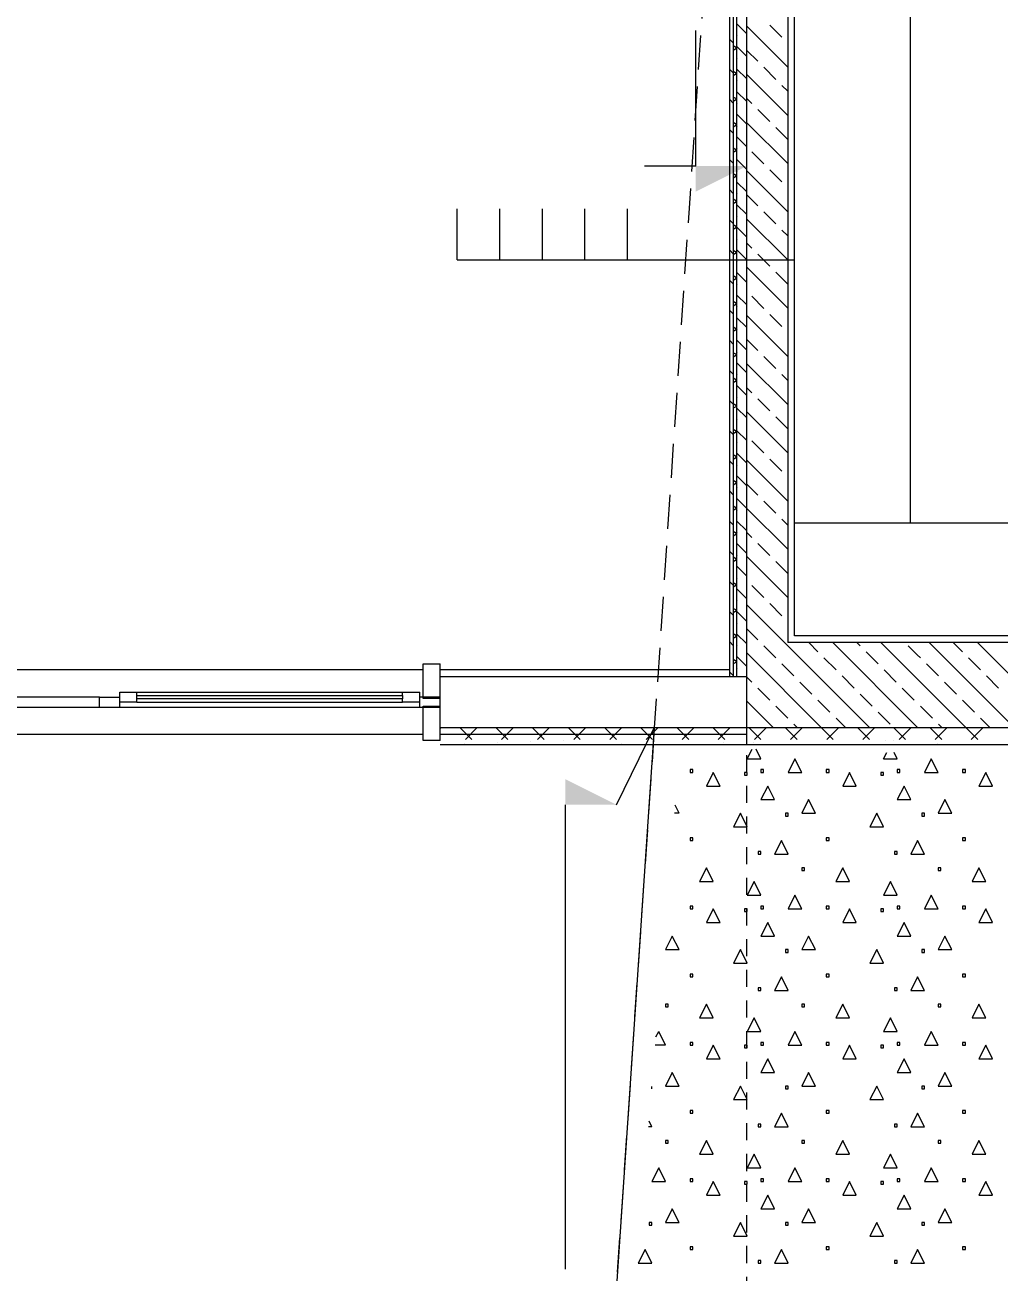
# Model space of a CAD drawing. Header units: metres. Extents: x -220 to 294, y -29 to 18.
# Drawn here: x 222.23 to 229.38, y 2.23 to 11.38 of the extents above; entities that cross this region are included whole.
import ezdxf

# ---------------------------------------------------------------- set-up
doc = ezdxf.new("R2010")
doc.units = ezdxf.units.M
doc.header["$MEASUREMENT"] = 0
doc.linetypes.add('DASHED2', pattern=[0.375, 0.25, -0.125])
doc.linetypes.add('DASHED4', pattern=[0.1875, 0.125, -0.0625])
for name, color, linetype in [('Cizgi', 7, 'Continuous'), ('Kesit_Kot', 7, 'Continuous'), ('Rota', 7, 'Continuous'), ('Standart', 7, 'Continuous'), ('Tarama', 7, 'Continuous')]:
    doc.layers.add(name, color=color, linetype=linetype)

msp = doc.modelspace()

# ---------------------------------------------------------------- hatches: boundary and pattern name
at = {"layer": 'Kesit_Kot', "linetype": 'Continuous', "lineweight": -3}
for points in [[(227.5238, 10.3437), (227.1488, 10.1562), (227.1488, 10.3437)], [(226.5669, 5.6604), (226.1919, 5.8479), (226.1919, 5.6604)]]:
    msp.add_hatch(color=216, dxfattribs=at).paths.add_polyline_path(points)

# ---------------------------------------------------------------- linework, layer by layer
at = {"layer": 'Cizgi', "color": 38, "linetype": 'Continuous', "lineweight": -3}
for p, q in [((227.4238, 15.0424), (227.4238, 6.5992)), ((227.4488, 15.0424), (227.4488, 6.5992))]:
    msp.add_line(p, q, dxfattribs=at)
at = {"layer": 'Cizgi', "color": 73, "linetype": 'DASHED4', "lineweight": -3}
msp.add_line((227.5238, -2.6508), (227.5238, 15.0424), dxfattribs=at)
at = {"layer": 'Cizgi', "color": 7, "linetype": 'Continuous', "lineweight": -3}
for p, q in [((227.5238, 6.5992), (227.5238, 15.0424)), ((227.8238, 15.0424), (227.8238, 6.8492)), ((234.6488, 6.8492), (227.8238, 6.8492)), ((227.5238, 6.2242), (227.5238, 6.5992)), ((234.7738, 6.2242), (227.5238, 6.2242))]:
    msp.add_line(p, q, dxfattribs=at)
at = {"layer": 'Cizgi', "color": 241, "linetype": 'Continuous', "lineweight": -3}
for p, q in [((227.8738, 7.7242), (227.8738, 15.0424)), ((227.8738, 6.8992), (227.8738, 7.7242)), ((234.6488, 6.8992), (227.8738, 6.8992)), ((226.8744, 6.6492), (225.2738, 6.6492)), ((227.3988, 6.6492), (226.8744, 6.6492)), ((226.842, 6.1742), (225.2738, 6.1742)), ((227.5238, 6.1742), (226.842, 6.1742)), ((227.5238, 6.0992), (227.5238, 6.1742)), ((234.7738, 6.0992), (225.2738, 6.0992)), ((234.7738, 6.0992), (226.9988, 6.0992))]:
    msp.add_line(p, q, dxfattribs=at)
at = {"layer": 'Cizgi', "color": 118, "linetype": 'Continuous', "lineweight": -3}
for p, q in [((228.7238, 7.7242), (228.7238, 15.0424)), ((228.7238, 7.7242), (227.8738, 7.7242)), ((234.6488, 7.7242), (228.7238, 7.7242)), ((225.1488, 6.6492), (221.8238, 6.6492)), ((225.1488, 6.1742), (221.8238, 6.1742))]:
    msp.add_line(p, q, dxfattribs=at)
at = {"layer": 'Cizgi', "color": 59, "linetype": 'Continuous', "lineweight": -3}
for p, q in [((227.3988, 6.6492), (227.3988, 14.3541)), ((227.3988, 6.5992), (227.3988, 6.6492))]:
    msp.add_line(p, q, dxfattribs=at)
at = {"layer": 'Cizgi', "color": 173, "linetype": 'Continuous', "lineweight": -3}
for p, q in [((225.1488, 6.4492), (225.1488, 6.693)), ((225.1488, 6.693), (225.2738, 6.693)), ((225.2738, 6.6492), (225.2738, 6.693)), ((225.2738, 6.5992), (225.2738, 6.6492)), ((222.7738, 6.3742), (222.7738, 6.4492)), ((222.7738, 6.4492), (222.9238, 6.4492)), ((222.9238, 6.4492), (222.9238, 6.4867)), ((222.9238, 6.4867), (223.0488, 6.4867)), ((222.9238, 6.4117), (222.9238, 6.4492)), ((223.0488, 6.4117), (222.9238, 6.4117)), ((222.9238, 6.3742), (222.9238, 6.4117)), ((223.0488, 6.4617), (223.0488, 6.4867)), ((223.0488, 6.4367), (223.0488, 6.4617)), ((223.0488, 6.4617), (224.9988, 6.4617)), ((223.0488, 6.4117), (223.0488, 6.4367)), ((224.9988, 6.4367), (223.0488, 6.4367)), ((224.9988, 6.4617), (224.9988, 6.4867)), ((224.9988, 6.4867), (225.1238, 6.4867)), ((224.9988, 6.4617), (224.9988, 6.4367)), ((224.9988, 6.4117), (224.9988, 6.4367)), ((225.1238, 6.4117), (224.9988, 6.4117)), ((225.1238, 6.4492), (225.1238, 6.4867)), ((225.1488, 6.4492), (225.1238, 6.4492)), ((225.1238, 6.4117), (225.1238, 6.4492)), ((225.1238, 6.3742), (225.1238, 6.4117)), ((225.2738, 6.4492), (225.1488, 6.4492)), ((225.1488, 6.4399), (225.1488, 6.4492)), ((225.2738, 6.4399), (225.1488, 6.4399)), ((222.9238, 6.3742), (222.7738, 6.3742)), ((225.1488, 6.3742), (225.1238, 6.3742)), ((225.1488, 6.3742), (225.1488, 6.3836)), ((225.1488, 6.3836), (225.2738, 6.3836)), ((225.2738, 6.3742), (225.1488, 6.3742)), ((225.1488, 6.1305), (225.1488, 6.3742)), ((225.2738, 6.1742), (225.2738, 6.2242)), ((225.2738, 6.1305), (225.2738, 6.1742)), ((225.2738, 6.1305), (225.1488, 6.1305))]:
    msp.add_line(p, q, dxfattribs=at)
at = {"layer": 'Cizgi', "color": 166, "linetype": 'Continuous', "lineweight": -3}
for p, q in [((225.2738, 6.4492), (225.2738, 6.5992)), ((226.8709, 6.5992), (225.2738, 6.5992)), ((227.3988, 6.5992), (226.8709, 6.5992)), ((227.5238, 6.5992), (227.3988, 6.5992)), ((225.2738, 6.4399), (225.2738, 6.4492)), ((225.2738, 6.3836), (225.2738, 6.4399)), ((225.2738, 6.3742), (225.2738, 6.3836)), ((225.2738, 6.2242), (225.2738, 6.3742)), ((226.8454, 6.2242), (225.2738, 6.2242)), ((227.5238, 6.2242), (226.8454, 6.2242))]:
    msp.add_line(p, q, dxfattribs=at)
at = {"layer": 'Cizgi', "color": 98, "linetype": 'Continuous', "lineweight": -3}
for p, q in [((222.7738, 6.4492), (221.9238, 6.4492)), ((223.0488, 6.4867), (224.9988, 6.4867)), ((223.0488, 6.4117), (224.9988, 6.4117)), ((222.7738, 6.3742), (221.9238, 6.3742)), ((225.1238, 6.3742), (222.9238, 6.3742))]:
    msp.add_line(p, q, dxfattribs=at)
at = {"layer": 'Cizgi', "color": 18, "linetype": 'Continuous', "lineweight": -3}
msp.add_line((226.8454, 6.2242), (226.2498, -2.5258), dxfattribs=at)
at = {"layer": 'Kesit_Kot', "color": 216, "linetype": 'Continuous', "lineweight": -3}
for p, q in [((227.1488, 10.3437), (227.1488, 11.3388)), ((227.1488, 10.3437), (226.7738, 10.3437)), ((227.5238, 9.0937), (227.5238, 10.3437)), ((226.5669, 5.6604), (226.8454, 6.2242)), ((226.1919, 5.6604), (226.1919, 2.2544))]:
    msp.add_line(p, q, dxfattribs=at)
at = {"layer": 'Rota', "color": 95, "linetype": 'DASHED2', "lineweight": -3}
for p, q in [((227.4347, 15.0424), (226.8454, 6.2242)), ((226.8454, 6.2242), (226.2498, -2.5258))]:
    msp.add_line(p, q, dxfattribs=at)
at = {"layer": 'Standart', "color": 58, "linetype": 'Continuous', "lineweight": -3}
for p, q in [((225.3988, 9.656), (225.3988, 10.031)), ((225.7113, 9.656), (225.7113, 10.031)), ((226.0238, 9.656), (226.0238, 10.031)), ((226.3363, 9.656), (226.3363, 10.031)), ((226.6488, 9.656), (226.6488, 10.031)), ((225.3988, 9.656), (227.8738, 9.656))]:
    msp.add_line(p, q, dxfattribs=at)
at = {"layer": 'Tarama', "color": 58, "linetype": 'Continuous', "lineweight": -3}
for p, q in [((227.5238, 11.314), (227.4488, 11.389)), ((227.8238, 11.0693), (227.5238, 11.3693)), ((227.7808, 11.2891), (227.6924, 11.3775)), ((227.4238, 11.2483), (227.3988, 11.2733)), ((227.4548, 11.3002), (227.4548, 11.3002)), ((227.4488, 11.2109), (227.4238, 11.2253)), ((227.4488, 11.2069), (227.4238, 11.1924)), ((227.5238, 11.1483), (227.4488, 11.2233)), ((227.604, 11.1123), (227.5238, 11.1925)), ((227.4548, 11.1344), (227.4548, 11.1344)), ((227.4238, 11.0273), (227.3988, 11.0523)), ((227.4488, 11.0234), (227.4238, 11.0378)), ((227.4488, 11.0194), (227.4238, 11.0049)), ((227.5238, 10.9826), (227.4488, 11.0576)), ((227.8238, 10.7157), (227.5238, 11.0157)), ((227.7366, 10.9798), (227.6482, 11.0681)), ((227.5238, 10.8169), (227.4488, 10.8919)), ((227.4548, 10.9687), (227.4548, 10.9687)), ((227.8238, 10.8925), (227.7808, 10.9356)), ((227.4238, 10.8064), (227.3988, 10.8314)), ((227.4488, 10.8359), (227.4238, 10.8503)), ((227.4488, 10.8319), (227.4238, 10.8174)), ((227.4548, 10.803), (227.4548, 10.803)), ((227.5598, 10.803), (227.5238, 10.839)), ((227.5238, 10.6511), (227.4488, 10.7261)), ((227.6924, 10.6704), (227.604, 10.7588)), ((227.4488, 10.6484), (227.4238, 10.6628)), ((227.4488, 10.6444), (227.4238, 10.6299)), ((227.4548, 10.6373), (227.4548, 10.6373)), ((227.8238, 10.3622), (227.5238, 10.6622)), ((227.8238, 10.539), (227.7366, 10.6262)), ((227.4238, 10.5854), (227.3988, 10.6104)), ((227.5238, 10.4854), (227.4488, 10.5604)), ((227.4488, 10.4609), (227.4238, 10.4753)), ((227.4488, 10.4569), (227.4238, 10.4424)), ((227.4548, 10.4715), (227.4548, 10.4715)), ((227.6482, 10.361), (227.5598, 10.4494)), ((227.4238, 10.3644), (227.3988, 10.3894)), ((227.5238, 10.3197), (227.4488, 10.3947)), ((227.4488, 10.2734), (227.4238, 10.2878)), ((227.4488, 10.2694), (227.4238, 10.2549)), ((227.4548, 10.3058), (227.4548, 10.3058)), ((227.8238, 10.0086), (227.5238, 10.3086)), ((227.7808, 10.2285), (227.6924, 10.3168)), ((227.4238, 10.1435), (227.3988, 10.1685)), ((227.5238, 10.1539), (227.4488, 10.2289)), ((227.4488, 10.0859), (227.4238, 10.1003)), ((227.4488, 10.0819), (227.4238, 10.0674)), ((227.4548, 10.1401), (227.4548, 10.1401)), ((227.604, 10.0517), (227.5238, 10.1319)), ((227.5238, 9.9882), (227.4488, 10.0632)), ((227.7366, 9.9191), (227.6482, 10.0075)), ((227.4238, 9.9225), (227.3988, 9.9475)), ((227.4488, 9.8984), (227.4238, 9.9128)), ((227.4488, 9.8944), (227.4238, 9.8799)), ((227.5238, 9.8225), (227.4488, 9.8975)), ((227.4548, 9.9743), (227.4548, 9.9743)), ((227.8238, 9.6551), (227.5238, 9.9551)), ((227.4548, 9.8086), (227.4548, 9.8086)), ((227.8238, 9.8319), (227.7808, 9.8749)), ((227.4238, 9.7015), (227.3988, 9.7265)), ((227.4488, 9.7109), (227.4238, 9.7253)), ((227.4488, 9.7069), (227.4238, 9.6924)), ((227.5238, 9.6568), (227.4488, 9.7318)), ((227.5598, 9.7423), (227.5238, 9.7783)), ((227.4548, 9.6429), (227.4548, 9.6429)), ((227.6924, 9.6097), (227.604, 9.6981)), ((227.4488, 9.5234), (227.4238, 9.5378)), ((227.4488, 9.5194), (227.4238, 9.5049)), ((227.5238, 9.491), (227.4488, 9.566)), ((227.8238, 9.3015), (227.5238, 9.6015)), ((227.8238, 9.4783), (227.7366, 9.5655)), ((227.4238, 9.4806), (227.3988, 9.5056)), ((227.4548, 9.4772), (227.4548, 9.4772)), ((227.4488, 9.3359), (227.4238, 9.3503)), ((227.5238, 9.3253), (227.4488, 9.4003)), ((227.6482, 9.3004), (227.5598, 9.3888)), ((227.4238, 9.2596), (227.3988, 9.2846)), ((227.4488, 9.3319), (227.4238, 9.3174)), ((227.4548, 9.3114), (227.4548, 9.3114)), ((227.8238, 8.948), (227.5238, 9.248)), ((227.7808, 9.1678), (227.6924, 9.2562)), ((227.4488, 9.1484), (227.4238, 9.1628)), ((227.5238, 9.1596), (227.4488, 9.2346)), ((227.4238, 9.0386), (227.3988, 9.0636)), ((227.4488, 9.1444), (227.4238, 9.1299)), ((227.5238, 8.9939), (227.4488, 9.0689)), ((227.4548, 9.1457), (227.4548, 9.1457)), ((227.604, 8.991), (227.5238, 9.0712)), ((227.4488, 8.9609), (227.4238, 8.9753)), ((227.4548, 8.98), (227.4548, 8.98)), ((227.4488, 8.9569), (227.4238, 8.9424)), ((227.5238, 8.8281), (227.4488, 8.9031)), ((227.8238, 8.5944), (227.5238, 8.8944)), ((227.7366, 8.8584), (227.6482, 8.9468)), ((227.4238, 8.8176), (227.3988, 8.8426)), ((227.4488, 8.7734), (227.4238, 8.7878)), ((227.4548, 8.8142), (227.4548, 8.8142)), ((227.8238, 8.7712), (227.7808, 8.8142)), ((227.4488, 8.7694), (227.4238, 8.7549)), ((227.5238, 8.6624), (227.4488, 8.7374)), ((227.5598, 8.6817), (227.5238, 8.7176)), ((227.4238, 8.5967), (227.3988, 8.6217)), ((227.4548, 8.6485), (227.4548, 8.6485)), ((227.6924, 8.5491), (227.604, 8.6375)), ((227.4488, 8.5859), (227.4238, 8.6003)), ((227.4488, 8.5819), (227.4238, 8.5674)), ((227.5238, 8.4967), (227.4488, 8.5717)), ((227.8238, 8.2409), (227.5238, 8.5409)), ((227.4548, 8.4828), (227.4548, 8.4828)), ((227.8238, 8.4176), (227.7366, 8.5049)), ((227.4238, 8.3757), (227.3988, 8.4007)), ((227.4488, 8.3984), (227.4238, 8.4128)), ((227.4488, 8.3944), (227.4238, 8.3799)), ((227.5238, 8.3309), (227.4488, 8.4059)), ((227.5238, 8.1652), (227.4488, 8.2402)), ((227.4548, 8.3171), (227.4548, 8.3171)), ((227.6482, 8.2397), (227.5598, 8.3281)), ((227.4238, 8.1547), (227.3988, 8.1797)), ((227.4488, 8.2109), (227.4238, 8.2253)), ((227.4488, 8.2069), (227.4238, 8.1924)), ((227.4548, 8.1513), (227.4548, 8.1513)), ((227.8238, 7.8873), (227.5238, 8.1873)), ((227.7808, 8.1071), (227.6924, 8.1955)), ((227.5238, 7.9995), (227.4488, 8.0745)), ((227.4488, 8.0234), (227.4238, 8.0378)), ((227.4488, 8.0194), (227.4238, 8.0049)), ((227.4548, 7.9856), (227.4548, 7.9856)), ((227.604, 7.9304), (227.5238, 8.0105)), ((227.4238, 7.9338), (227.3988, 7.9588)), ((227.5238, 7.8338), (227.4488, 7.9088)), ((227.7366, 7.7978), (227.6482, 7.8862)), ((227.4488, 7.8359), (227.4238, 7.8503)), ((227.4488, 7.8319), (227.4238, 7.8174)), ((227.4548, 7.8199), (227.4548, 7.8199)), ((227.8238, 7.5338), (227.5238, 7.8338)), ((227.4238, 7.7128), (227.3988, 7.7378)), ((227.5238, 7.668), (227.4488, 7.743)), ((227.8238, 7.7105), (227.7808, 7.7536)), ((227.4488, 7.6484), (227.4238, 7.6628)), ((227.4488, 7.6444), (227.4238, 7.6299)), ((227.4548, 7.6541), (227.4548, 7.6541)), ((227.5598, 7.621), (227.5238, 7.657)), ((227.4238, 7.4918), (227.3988, 7.5168)), ((227.5238, 7.5023), (227.4488, 7.5773)), ((227.6924, 7.4884), (227.604, 7.5768)), ((227.4488, 7.4609), (227.4238, 7.4753)), ((227.4488, 7.4569), (227.4238, 7.4424)), ((227.4548, 7.4884), (227.4548, 7.4884)), ((227.8238, 7.1802), (227.5238, 7.4802)), ((227.8238, 7.357), (227.7366, 7.4442)), ((227.5238, 7.3366), (227.4488, 7.4116)), ((227.4548, 7.3227), (227.4548, 7.3227)), ((227.4238, 7.2708), (227.3988, 7.2958)), ((227.4488, 7.2734), (227.4238, 7.2878)), ((227.4488, 7.2694), (227.4238, 7.2549)), ((227.5238, 7.1708), (227.4488, 7.2458)), ((227.6482, 7.1791), (227.5598, 7.2674)), ((227.4548, 7.157), (227.4548, 7.157)), ((227.4238, 7.0499), (227.3988, 7.0749)), ((227.4488, 7.0859), (227.4238, 7.1003)), ((227.4488, 7.0819), (227.4238, 7.0674)), ((227.5238, 7.0051), (227.4488, 7.0801)), ((227.8012, 6.8492), (227.5238, 7.1266)), ((227.7808, 7.0465), (227.6924, 7.1349)), ((227.4548, 6.9912), (227.4548, 6.9912)), ((227.4488, 6.8984), (227.4238, 6.9128)), ((227.4488, 6.8944), (227.4238, 6.8799)), ((227.5238, 6.8394), (227.4488, 6.9144)), ((227.604, 6.8697), (227.5238, 6.9499)), ((227.4238, 6.8289), (227.3988, 6.8539)), ((227.4548, 6.8255), (227.4548, 6.8255)), ((228.0727, 6.2242), (227.5238, 6.7731)), ((227.7366, 6.7371), (227.6482, 6.8255)), ((228.4262, 6.2242), (227.8012, 6.8492)), ((228.0459, 6.7813), (227.978, 6.8492)), ((228.7738, 6.2302), (228.1548, 6.8492)), ((228.3553, 6.8255), (228.3316, 6.8492)), ((228.4879, 6.6929), (228.3995, 6.7813)), ((228.7738, 6.5838), (228.5083, 6.8492)), ((228.7738, 6.7605), (228.7088, 6.8255)), ((229.4869, 6.2242), (228.8619, 6.8492)), ((229.1066, 6.7813), (229.0387, 6.8492)), ((229.8404, 6.2242), (229.2154, 6.8492)), ((227.4488, 6.7109), (227.4238, 6.7253)), ((227.4488, 6.7069), (227.4238, 6.6924)), ((227.5238, 6.6737), (227.4488, 6.7487)), ((227.8692, 6.6045), (227.7808, 6.6929)), ((228.1785, 6.6487), (228.0901, 6.7371)), ((228.7972, 6.7371), (228.7738, 6.7605)), ((228.9298, 6.6045), (228.8414, 6.6929)), ((229.2392, 6.6487), (229.1508, 6.7371)), ((227.4238, 6.6079), (227.3988, 6.6329)), ((227.4548, 6.6598), (227.4548, 6.6598)), ((227.5598, 6.5603), (227.5238, 6.5963)), ((228.3111, 6.5161), (228.2227, 6.6045)), ((228.6205, 6.5603), (228.5321, 6.6487)), ((229.3718, 6.5161), (229.2834, 6.6045)), ((227.6924, 6.4278), (227.604, 6.5161)), ((228.0017, 6.4719), (227.9134, 6.5603)), ((228.753, 6.4278), (228.6647, 6.5161)), ((229.1333, 6.2242), (228.7738, 6.5838)), ((229.0624, 6.4719), (228.974, 6.5603)), ((227.7191, 6.2242), (227.5238, 6.4195)), ((228.1343, 6.3394), (228.0459, 6.4278)), ((228.4437, 6.3836), (228.3553, 6.4719)), ((229.195, 6.3394), (229.1066, 6.4278)), ((227.825, 6.2952), (227.7366, 6.3836)), ((228.5763, 6.251), (228.4879, 6.3394)), ((228.8856, 6.2952), (228.7972, 6.3836)), ((227.8959, 6.2242), (227.8692, 6.251)), ((228.2494, 6.2242), (228.1785, 6.2952)), ((228.7798, 6.2242), (228.7738, 6.2302)), ((228.9566, 6.2242), (228.9298, 6.251)), ((229.3101, 6.2242), (229.2392, 6.2952))]:
    msp.add_line(p, q, dxfattribs=at)
at = {"layer": 'Tarama', "color": 163, "linetype": 'Continuous', "lineweight": -3}
for p, q in [((225.2792, 6.2242), (225.2738, 6.2189)), ((225.5064, 6.1389), (225.421, 6.2242)), ((225.5443, 6.2242), (225.459, 6.1389)), ((225.7716, 6.1388), (225.6862, 6.2242)), ((225.8095, 6.2242), (225.7241, 6.1389)), ((226.0368, 6.1388), (225.9514, 6.2242)), ((226.0747, 6.2242), (225.9892, 6.1388)), ((226.302, 6.1388), (226.2165, 6.2242)), ((226.3398, 6.2242), (226.2544, 6.1388)), ((226.5672, 6.1388), (226.4817, 6.2242)), ((226.605, 6.2242), (226.5195, 6.1388)), ((226.8324, 6.1387), (226.7468, 6.2242)), ((226.8702, 6.2242), (226.7846, 6.1387)), ((227.0975, 6.1387), (227.012, 6.2242)), ((227.1353, 6.2242), (227.0498, 6.1387)), ((227.3627, 6.1387), (227.2772, 6.2242)), ((227.4005, 6.2242), (227.3149, 6.1387)), ((227.6279, 6.1387), (227.5423, 6.2242)), ((227.6656, 6.2242), (227.5801, 6.1387)), ((227.8931, 6.1386), (227.8075, 6.2242)), ((227.9308, 6.2242), (227.8452, 6.1386)), ((228.1583, 6.1386), (228.0727, 6.2242)), ((228.196, 6.2242), (228.1103, 6.1386)), ((228.4235, 6.1386), (228.3378, 6.2242)), ((228.4611, 6.2242), (228.3755, 6.1386)), ((228.6887, 6.1385), (228.603, 6.2242)), ((228.7263, 6.2242), (228.6406, 6.1385)), ((228.9539, 6.1385), (228.8682, 6.2242)), ((228.9915, 6.2242), (228.9057, 6.1385)), ((229.2191, 6.1385), (229.1333, 6.2242)), ((229.2566, 6.2242), (229.1709, 6.1385))]:
    msp.add_line(p, q, dxfattribs=at)
at = {"layer": 'Tarama', "color": 203, "linetype": 'Continuous', "lineweight": -3}
for p, q in [((226.1766, 6.1334), (226.1766, 6.1334)), ((225.4541, 6.1098), (225.4541, 6.1098)), ((225.6351, 6.1), (225.6351, 6.1)), ((225.6949, 6.1176), (225.6949, 6.1176)), ((225.9358, 6.1255), (225.9358, 6.1255)), ((226.097, 6.1003), (226.097, 6.1003)), ((226.6048, 6.1093), (226.6048, 6.1093)), ((227.3497, 6.1149), (227.3497, 6.1149)), ((227.5745, 6.1185), (227.5745, 6.1185)), ((228.5442, 6.1278), (228.5442, 6.1278)), ((228.6025, 6.1294), (228.6025, 6.1294)), ((228.924, 6.1115), (228.924, 6.1115)), ((229.3681, 6.1007), (229.3681, 6.1007))]:
    msp.add_line(p, q, dxfattribs=at)
at = {"layer": 'Tarama', "color": 251, "linetype": 'Continuous', "lineweight": -3}
for p, q in [((227.5273, 5.9974), (227.5626, 6.0679)), ((227.6273, 5.9974), (227.5924, 6.0672)), ((228.5273, 5.9974), (228.5506, 6.0439)), ((228.6273, 5.9974), (228.6047, 6.0426)), ((227.5273, 5.9974), (227.6273, 5.9974)), ((227.8773, 5.9974), (227.8273, 5.8974)), ((227.9273, 5.8974), (227.8773, 5.9974)), ((228.5273, 5.9974), (228.6273, 5.9974)), ((228.8773, 5.9974), (228.8273, 5.8974)), ((228.9273, 5.8974), (228.8773, 5.9974)), ((227.1273, 5.9174), (227.1073, 5.9174)), ((227.1073, 5.9174), (227.1073, 5.8974)), ((227.1073, 5.8974), (227.1273, 5.8974)), ((227.1273, 5.8974), (227.1273, 5.9174)), ((227.2773, 5.8974), (227.2273, 5.7974)), ((227.3273, 5.7974), (227.2773, 5.8974)), ((227.5273, 5.8974), (227.5073, 5.8974)), ((227.5073, 5.8974), (227.5073, 5.8774)), ((227.5073, 5.8774), (227.5273, 5.8774)), ((227.5273, 5.8774), (227.5273, 5.8974)), ((227.6473, 5.9174), (227.6273, 5.9174)), ((227.6273, 5.9174), (227.6273, 5.8974)), ((227.6273, 5.8974), (227.6473, 5.8974)), ((227.6473, 5.8974), (227.6473, 5.9174)), ((227.8273, 5.8974), (227.9273, 5.8974)), ((228.1273, 5.9174), (228.1073, 5.9174)), ((228.1073, 5.9174), (228.1073, 5.8974)), ((228.1073, 5.8974), (228.1273, 5.8974)), ((228.1273, 5.8974), (228.1273, 5.9174)), ((228.2773, 5.8974), (228.2273, 5.7974)), ((228.3273, 5.7974), (228.2773, 5.8974)), ((228.5273, 5.8974), (228.5073, 5.8974)), ((228.5073, 5.8974), (228.5073, 5.8774)), ((228.5073, 5.8774), (228.5273, 5.8774)), ((228.5273, 5.8774), (228.5273, 5.8974)), ((228.6473, 5.9174), (228.6273, 5.9174)), ((228.6273, 5.9174), (228.6273, 5.8974)), ((228.6273, 5.8974), (228.6473, 5.8974)), ((228.6473, 5.8974), (228.6473, 5.9174)), ((228.8273, 5.8974), (228.9273, 5.8974)), ((229.1273, 5.9174), (229.1073, 5.9174)), ((229.1073, 5.9174), (229.1073, 5.8974)), ((229.1073, 5.8974), (229.1273, 5.8974)), ((229.1273, 5.8974), (229.1273, 5.9174)), ((229.2773, 5.8974), (229.2273, 5.7974)), ((229.3273, 5.7974), (229.2773, 5.8974)), ((227.2273, 5.7974), (227.3273, 5.7974)), ((227.6773, 5.7974), (227.6273, 5.6974)), ((227.7273, 5.6974), (227.6773, 5.7974)), ((228.2273, 5.7974), (228.3273, 5.7974)), ((228.6773, 5.7974), (228.6273, 5.6974)), ((228.7273, 5.6974), (228.6773, 5.7974)), ((229.2273, 5.7974), (229.3273, 5.7974)), ((227.6273, 5.6974), (227.7273, 5.6974)), ((227.9773, 5.6974), (227.9273, 5.5974)), ((228.0273, 5.5974), (227.9773, 5.6974)), ((228.6273, 5.6974), (228.7273, 5.6974)), ((228.9773, 5.6974), (228.9273, 5.5974)), ((229.0273, 5.5974), (228.9773, 5.6974)), ((227.0273, 5.5974), (226.9927, 5.5974)), ((227.0273, 5.5974), (226.9976, 5.6568)), ((227.4773, 5.5974), (227.4273, 5.4974)), ((227.5273, 5.4974), (227.4773, 5.5974)), ((227.8273, 5.5974), (227.8073, 5.5974)), ((227.8073, 5.5974), (227.8073, 5.5774)), ((227.8273, 5.5774), (227.8273, 5.5974)), ((227.9273, 5.5974), (228.0273, 5.5974)), ((228.4773, 5.5974), (228.4273, 5.4974)), ((228.5273, 5.4974), (228.4773, 5.5974)), ((228.8273, 5.5974), (228.8073, 5.5974)), ((228.8073, 5.5974), (228.8073, 5.5774)), ((228.8273, 5.5774), (228.8273, 5.5974)), ((228.9273, 5.5974), (229.0273, 5.5974)), ((227.4273, 5.4974), (227.5273, 5.4974)), ((227.8073, 5.5774), (227.8273, 5.5774)), ((228.4273, 5.4974), (228.5273, 5.4974)), ((228.8073, 5.5774), (228.8273, 5.5774)), ((227.1273, 5.4174), (227.1073, 5.4174)), ((227.1073, 5.4174), (227.1073, 5.3974)), ((227.1273, 5.3974), (227.1273, 5.4174)), ((228.1273, 5.4174), (228.1073, 5.4174)), ((228.1073, 5.4174), (228.1073, 5.3974)), ((228.1273, 5.3974), (228.1273, 5.4174)), ((229.1273, 5.4174), (229.1073, 5.4174)), ((229.1073, 5.4174), (229.1073, 5.3974)), ((229.1273, 5.3974), (229.1273, 5.4174)), ((227.1073, 5.3974), (227.1273, 5.3974)), ((227.6273, 5.3174), (227.6073, 5.3174)), ((227.6073, 5.3174), (227.6073, 5.2974)), ((227.6273, 5.2974), (227.6273, 5.3174)), ((227.7773, 5.3974), (227.7273, 5.2974)), ((227.8273, 5.2974), (227.7773, 5.3974)), ((228.1073, 5.3974), (228.1273, 5.3974)), ((228.6273, 5.3174), (228.6073, 5.3174)), ((228.6073, 5.3174), (228.6073, 5.2974)), ((228.6273, 5.2974), (228.6273, 5.3174)), ((228.7773, 5.3974), (228.7273, 5.2974)), ((228.8273, 5.2974), (228.7773, 5.3974)), ((229.1073, 5.3974), (229.1273, 5.3974)), ((227.6073, 5.2974), (227.6273, 5.2974)), ((227.7273, 5.2974), (227.8273, 5.2974)), ((228.6073, 5.2974), (228.6273, 5.2974)), ((228.7273, 5.2974), (228.8273, 5.2974)), ((227.2273, 5.1974), (227.1773, 5.0974)), ((227.2773, 5.0974), (227.2273, 5.1974)), ((227.9473, 5.1974), (227.9273, 5.1974)), ((227.9273, 5.1974), (227.9273, 5.1774)), ((227.9273, 5.1774), (227.9473, 5.1774)), ((227.9473, 5.1774), (227.9473, 5.1974)), ((228.2273, 5.1974), (228.1773, 5.0974)), ((228.2773, 5.0974), (228.2273, 5.1974)), ((228.9473, 5.1974), (228.9273, 5.1974)), ((228.9273, 5.1974), (228.9273, 5.1774)), ((228.9273, 5.1774), (228.9473, 5.1774)), ((228.9473, 5.1774), (228.9473, 5.1974)), ((229.2273, 5.1974), (229.1773, 5.0974)), ((229.2773, 5.0974), (229.2273, 5.1974)), ((227.1773, 5.0974), (227.2773, 5.0974)), ((227.5773, 5.0974), (227.5273, 4.9974)), ((227.6273, 4.9974), (227.5773, 5.0974)), ((228.1773, 5.0974), (228.2773, 5.0974)), ((228.5773, 5.0974), (228.5273, 4.9974)), ((228.6273, 4.9974), (228.5773, 5.0974)), ((229.1773, 5.0974), (229.2773, 5.0974)), ((227.5273, 4.9974), (227.6273, 4.9974)), ((227.8773, 4.9974), (227.8273, 4.8974)), ((227.9273, 4.8974), (227.8773, 4.9974)), ((228.5273, 4.9974), (228.6273, 4.9974)), ((228.8773, 4.9974), (228.8273, 4.8974)), ((228.9273, 4.8974), (228.8773, 4.9974)), ((227.1273, 4.9174), (227.1073, 4.9174)), ((227.1073, 4.9174), (227.1073, 4.8974)), ((227.1073, 4.8974), (227.1273, 4.8974)), ((227.1273, 4.8974), (227.1273, 4.9174)), ((227.2773, 4.8974), (227.2273, 4.7974)), ((227.3273, 4.7974), (227.2773, 4.8974)), ((227.5273, 4.8974), (227.5073, 4.8974)), ((227.5073, 4.8974), (227.5073, 4.8774)), ((227.5073, 4.8774), (227.5273, 4.8774)), ((227.5273, 4.8774), (227.5273, 4.8974)), ((227.6473, 4.9174), (227.6273, 4.9174)), ((227.6273, 4.9174), (227.6273, 4.8974)), ((227.6273, 4.8974), (227.6473, 4.8974)), ((227.6473, 4.8974), (227.6473, 4.9174)), ((227.8273, 4.8974), (227.9273, 4.8974)), ((228.1273, 4.9174), (228.1073, 4.9174)), ((228.1073, 4.9174), (228.1073, 4.8974)), ((228.1073, 4.8974), (228.1273, 4.8974)), ((228.1273, 4.8974), (228.1273, 4.9174)), ((228.2773, 4.8974), (228.2273, 4.7974)), ((228.3273, 4.7974), (228.2773, 4.8974)), ((228.5273, 4.8974), (228.5073, 4.8974)), ((228.5073, 4.8974), (228.5073, 4.8774)), ((228.5073, 4.8774), (228.5273, 4.8774)), ((228.5273, 4.8774), (228.5273, 4.8974)), ((228.6473, 4.9174), (228.6273, 4.9174)), ((228.6273, 4.9174), (228.6273, 4.8974)), ((228.6273, 4.8974), (228.6473, 4.8974)), ((228.6473, 4.8974), (228.6473, 4.9174)), ((228.8273, 4.8974), (228.9273, 4.8974)), ((229.1273, 4.9174), (229.1073, 4.9174)), ((229.1073, 4.9174), (229.1073, 4.8974)), ((229.1073, 4.8974), (229.1273, 4.8974)), ((229.1273, 4.8974), (229.1273, 4.9174)), ((229.2773, 4.8974), (229.2273, 4.7974)), ((229.3273, 4.7974), (229.2773, 4.8974)), ((227.2273, 4.7974), (227.3273, 4.7974)), ((227.6773, 4.7974), (227.6273, 4.6974)), ((227.7273, 4.6974), (227.6773, 4.7974)), ((228.2273, 4.7974), (228.3273, 4.7974)), ((228.6773, 4.7974), (228.6273, 4.6974)), ((228.7273, 4.6974), (228.6773, 4.7974)), ((229.2273, 4.7974), (229.3273, 4.7974)), ((226.9773, 4.6974), (226.9273, 4.5974)), ((227.0273, 4.5974), (226.9773, 4.6974)), ((227.6273, 4.6974), (227.7273, 4.6974)), ((227.9773, 4.6974), (227.9273, 4.5974)), ((228.0273, 4.5974), (227.9773, 4.6974)), ((228.6273, 4.6974), (228.7273, 4.6974)), ((228.9773, 4.6974), (228.9273, 4.5974)), ((229.0273, 4.5974), (228.9773, 4.6974)), ((226.9273, 4.5974), (227.0273, 4.5974)), ((227.4773, 4.5974), (227.4273, 4.4974)), ((227.5273, 4.4974), (227.4773, 4.5974)), ((227.8273, 4.5974), (227.8073, 4.5974)), ((227.8073, 4.5974), (227.8073, 4.5774)), ((227.8073, 4.5774), (227.8273, 4.5774)), ((227.8273, 4.5774), (227.8273, 4.5974)), ((227.9273, 4.5974), (228.0273, 4.5974)), ((228.4773, 4.5974), (228.4273, 4.4974)), ((228.5273, 4.4974), (228.4773, 4.5974)), ((228.8273, 4.5974), (228.8073, 4.5974)), ((228.8073, 4.5974), (228.8073, 4.5774)), ((228.8073, 4.5774), (228.8273, 4.5774)), ((228.8273, 4.5774), (228.8273, 4.5974)), ((228.9273, 4.5974), (229.0273, 4.5974)), ((227.4273, 4.4974), (227.5273, 4.4974)), ((228.4273, 4.4974), (228.5273, 4.4974)), ((227.1273, 4.4174), (227.1073, 4.4174)), ((227.1073, 4.4174), (227.1073, 4.3974)), ((227.1073, 4.3974), (227.1273, 4.3974)), ((227.1273, 4.3974), (227.1273, 4.4174)), ((227.7773, 4.3974), (227.7273, 4.2974)), ((227.8273, 4.2974), (227.7773, 4.3974)), ((228.1273, 4.4174), (228.1073, 4.4174)), ((228.1073, 4.4174), (228.1073, 4.3974)), ((228.1073, 4.3974), (228.1273, 4.3974)), ((228.1273, 4.3974), (228.1273, 4.4174)), ((228.7773, 4.3974), (228.7273, 4.2974)), ((228.8273, 4.2974), (228.7773, 4.3974)), ((229.1273, 4.4174), (229.1073, 4.4174)), ((229.1073, 4.4174), (229.1073, 4.3974)), ((229.1073, 4.3974), (229.1273, 4.3974)), ((229.1273, 4.3974), (229.1273, 4.4174)), ((227.6273, 4.3174), (227.6073, 4.3174)), ((227.6073, 4.3174), (227.6073, 4.2974)), ((227.6273, 4.2974), (227.6273, 4.3174)), ((228.6273, 4.3174), (228.6073, 4.3174)), ((228.6073, 4.3174), (228.6073, 4.2974)), ((228.6273, 4.2974), (228.6273, 4.3174)), ((227.6073, 4.2974), (227.6273, 4.2974)), ((227.7273, 4.2974), (227.8273, 4.2974)), ((228.6073, 4.2974), (228.6273, 4.2974)), ((228.7273, 4.2974), (228.8273, 4.2974)), ((226.9473, 4.1974), (226.9273, 4.1974)), ((226.9273, 4.1974), (226.9273, 4.1774)), ((226.9273, 4.1774), (226.9473, 4.1774)), ((226.9473, 4.1774), (226.9473, 4.1974)), ((227.2273, 4.1974), (227.1773, 4.0974)), ((227.2773, 4.0974), (227.2273, 4.1974)), ((227.9473, 4.1974), (227.9273, 4.1974)), ((227.9273, 4.1974), (227.9273, 4.1774)), ((227.9273, 4.1774), (227.9473, 4.1774)), ((227.9473, 4.1774), (227.9473, 4.1974)), ((228.2273, 4.1974), (228.1773, 4.0974)), ((228.2773, 4.0974), (228.2273, 4.1974)), ((228.9473, 4.1974), (228.9273, 4.1974)), ((228.9273, 4.1974), (228.9273, 4.1774)), ((228.9273, 4.1774), (228.9473, 4.1774)), ((228.9473, 4.1774), (228.9473, 4.1974)), ((229.2273, 4.1974), (229.1773, 4.0974)), ((229.2773, 4.0974), (229.2273, 4.1974)), ((227.1773, 4.0974), (227.2773, 4.0974)), ((227.5773, 4.0974), (227.5273, 3.9974)), ((227.6273, 3.9974), (227.5773, 4.0974)), ((228.1773, 4.0974), (228.2773, 4.0974)), ((228.5773, 4.0974), (228.5273, 3.9974)), ((228.6273, 3.9974), (228.5773, 4.0974)), ((229.1773, 4.0974), (229.2773, 4.0974)), ((226.8574, 3.9576), (226.8773, 3.9974)), ((226.9273, 3.8974), (226.8773, 3.9974)), ((227.5273, 3.9974), (227.6273, 3.9974)), ((227.8773, 3.9974), (227.8273, 3.8974)), ((227.9273, 3.8974), (227.8773, 3.9974)), ((228.5273, 3.9974), (228.6273, 3.9974)), ((228.8773, 3.9974), (228.8273, 3.8974)), ((228.9273, 3.8974), (228.8773, 3.9974)), ((226.9273, 3.8974), (226.8524, 3.8974)), ((227.1273, 3.9174), (227.1073, 3.9174)), ((227.1073, 3.9174), (227.1073, 3.8974)), ((227.1073, 3.8974), (227.1273, 3.8974)), ((227.1273, 3.8974), (227.1273, 3.9174)), ((227.2773, 3.8974), (227.2273, 3.7974)), ((227.3273, 3.7974), (227.2773, 3.8974)), ((227.5273, 3.8974), (227.5073, 3.8974)), ((227.5073, 3.8974), (227.5073, 3.8774)), ((227.5073, 3.8774), (227.5273, 3.8774)), ((227.5273, 3.8774), (227.5273, 3.8974)), ((227.6473, 3.9174), (227.6273, 3.9174)), ((227.6273, 3.9174), (227.6273, 3.8974)), ((227.6273, 3.8974), (227.6473, 3.8974)), ((227.6473, 3.8974), (227.6473, 3.9174)), ((227.8273, 3.8974), (227.9273, 3.8974)), ((228.1273, 3.9174), (228.1073, 3.9174)), ((228.1073, 3.9174), (228.1073, 3.8974)), ((228.1073, 3.8974), (228.1273, 3.8974)), ((228.1273, 3.8974), (228.1273, 3.9174)), ((228.2773, 3.8974), (228.2273, 3.7974)), ((228.3273, 3.7974), (228.2773, 3.8974)), ((228.5273, 3.8974), (228.5073, 3.8974)), ((228.5073, 3.8974), (228.5073, 3.8774)), ((228.5073, 3.8774), (228.5273, 3.8774)), ((228.5273, 3.8774), (228.5273, 3.8974)), ((228.6473, 3.9174), (228.6273, 3.9174)), ((228.6273, 3.9174), (228.6273, 3.8974)), ((228.6273, 3.8974), (228.6473, 3.8974)), ((228.6473, 3.8974), (228.6473, 3.9174)), ((228.8273, 3.8974), (228.9273, 3.8974)), ((229.1273, 3.9174), (229.1073, 3.9174)), ((229.1073, 3.9174), (229.1073, 3.8974)), ((229.1073, 3.8974), (229.1273, 3.8974)), ((229.1273, 3.8974), (229.1273, 3.9174)), ((229.2773, 3.8974), (229.2273, 3.7974)), ((229.3273, 3.7974), (229.2773, 3.8974)), ((227.2273, 3.7974), (227.3273, 3.7974)), ((227.6773, 3.7974), (227.6273, 3.6974)), ((227.7273, 3.6974), (227.6773, 3.7974)), ((228.2273, 3.7974), (228.3273, 3.7974)), ((228.6773, 3.7974), (228.6273, 3.6974)), ((228.7273, 3.6974), (228.6773, 3.7974)), ((229.2273, 3.7974), (229.3273, 3.7974)), ((226.9773, 3.6974), (226.9273, 3.5974)), ((227.0273, 3.5974), (226.9773, 3.6974)), ((227.6273, 3.6974), (227.7273, 3.6974)), ((227.9773, 3.6974), (227.9273, 3.5974)), ((228.0273, 3.5974), (227.9773, 3.6974)), ((228.6273, 3.6974), (228.7273, 3.6974)), ((228.9773, 3.6974), (228.9273, 3.5974)), ((229.0273, 3.5974), (228.9773, 3.6974)), ((226.8273, 3.5774), (226.826, 3.5774)), ((226.8273, 3.5774), (226.8273, 3.5928)), ((226.9273, 3.5974), (227.0273, 3.5974)), ((227.4773, 3.5974), (227.4273, 3.4974)), ((227.5273, 3.4974), (227.4773, 3.5974)), ((227.8273, 3.5974), (227.8073, 3.5974)), ((227.8073, 3.5974), (227.8073, 3.5774)), ((227.8073, 3.5774), (227.8273, 3.5774)), ((227.8273, 3.5774), (227.8273, 3.5974)), ((227.9273, 3.5974), (228.0273, 3.5974)), ((228.4773, 3.5974), (228.4273, 3.4974)), ((228.5273, 3.4974), (228.4773, 3.5974)), ((228.8273, 3.5974), (228.8073, 3.5974)), ((228.8073, 3.5974), (228.8073, 3.5774)), ((228.8073, 3.5774), (228.8273, 3.5774)), ((228.8273, 3.5774), (228.8273, 3.5974)), ((228.9273, 3.5974), (229.0273, 3.5974)), ((227.4273, 3.4974), (227.5273, 3.4974)), ((228.4273, 3.4974), (228.5273, 3.4974)), ((227.1273, 3.4174), (227.1073, 3.4174)), ((227.1073, 3.4174), (227.1073, 3.3974)), ((227.1073, 3.3974), (227.1273, 3.3974)), ((227.1273, 3.3974), (227.1273, 3.4174)), ((227.7773, 3.3974), (227.7273, 3.2974)), ((227.8273, 3.2974), (227.7773, 3.3974)), ((228.1273, 3.4174), (228.1073, 3.4174)), ((228.1073, 3.4174), (228.1073, 3.3974)), ((228.1073, 3.3974), (228.1273, 3.3974)), ((228.1273, 3.3974), (228.1273, 3.4174)), ((228.7773, 3.3974), (228.7273, 3.2974)), ((228.8273, 3.2974), (228.7773, 3.3974)), ((229.1273, 3.4174), (229.1073, 3.4174)), ((229.1073, 3.4174), (229.1073, 3.3974)), ((229.1073, 3.3974), (229.1273, 3.3974)), ((229.1273, 3.3974), (229.1273, 3.4174)), ((226.8273, 3.2974), (226.8029, 3.2974)), ((226.8273, 3.2974), (226.8064, 3.3392)), ((227.6273, 3.3174), (227.6073, 3.3174)), ((227.6073, 3.3174), (227.6073, 3.2974)), ((227.6073, 3.2974), (227.6273, 3.2974)), ((227.6273, 3.2974), (227.6273, 3.3174)), ((227.7273, 3.2974), (227.8273, 3.2974)), ((228.6273, 3.3174), (228.6073, 3.3174)), ((228.6073, 3.3174), (228.6073, 3.2974)), ((228.6073, 3.2974), (228.6273, 3.2974)), ((228.6273, 3.2974), (228.6273, 3.3174)), ((228.7273, 3.2974), (228.8273, 3.2974)), ((226.9473, 3.1974), (226.9273, 3.1974)), ((226.9273, 3.1974), (226.9273, 3.1774)), ((226.9273, 3.1774), (226.9473, 3.1774)), ((226.9473, 3.1774), (226.9473, 3.1974)), ((227.2273, 3.1974), (227.1773, 3.0974)), ((227.2773, 3.0974), (227.2273, 3.1974)), ((227.9473, 3.1974), (227.9273, 3.1974)), ((227.9273, 3.1974), (227.9273, 3.1774)), ((227.9273, 3.1774), (227.9473, 3.1774)), ((227.9473, 3.1774), (227.9473, 3.1974)), ((228.2273, 3.1974), (228.1773, 3.0974)), ((228.2773, 3.0974), (228.2273, 3.1974)), ((228.9473, 3.1974), (228.9273, 3.1974)), ((228.9273, 3.1974), (228.9273, 3.1774)), ((228.9273, 3.1774), (228.9473, 3.1774)), ((228.9473, 3.1774), (228.9473, 3.1974)), ((229.2273, 3.1974), (229.1773, 3.0974)), ((229.2773, 3.0974), (229.2273, 3.1974)), ((227.1773, 3.0974), (227.2773, 3.0974)), ((227.5773, 3.0974), (227.5273, 2.9974)), ((227.6273, 2.9974), (227.5773, 3.0974)), ((228.1773, 3.0974), (228.2773, 3.0974)), ((228.5773, 3.0974), (228.5273, 2.9974)), ((228.6273, 2.9974), (228.5773, 3.0974)), ((229.1773, 3.0974), (229.2773, 3.0974)), ((226.8773, 2.9974), (226.8273, 2.8974)), ((226.9273, 2.8974), (226.8773, 2.9974)), ((227.5273, 2.9974), (227.6273, 2.9974)), ((227.8773, 2.9974), (227.8273, 2.8974)), ((227.9273, 2.8974), (227.8773, 2.9974)), ((228.5273, 2.9974), (228.6273, 2.9974)), ((228.8773, 2.9974), (228.8273, 2.8974)), ((228.9273, 2.8974), (228.8773, 2.9974)), ((226.8273, 2.8974), (226.9273, 2.8974)), ((227.1273, 2.9174), (227.1073, 2.9174)), ((227.1073, 2.9174), (227.1073, 2.8974)), ((227.1073, 2.8974), (227.1273, 2.8974)), ((227.1273, 2.8974), (227.1273, 2.9174)), ((227.2773, 2.8974), (227.2273, 2.7974)), ((227.3273, 2.7974), (227.2773, 2.8974)), ((227.5273, 2.8974), (227.5073, 2.8974)), ((227.5073, 2.8974), (227.5073, 2.8774)), ((227.5073, 2.8774), (227.5273, 2.8774)), ((227.5273, 2.8774), (227.5273, 2.8974)), ((227.6473, 2.9174), (227.6273, 2.9174)), ((227.6273, 2.9174), (227.6273, 2.8974)), ((227.6273, 2.8974), (227.6473, 2.8974)), ((227.6473, 2.8974), (227.6473, 2.9174)), ((227.8273, 2.8974), (227.9273, 2.8974)), ((228.1273, 2.9174), (228.1073, 2.9174)), ((228.1073, 2.9174), (228.1073, 2.8974)), ((228.1073, 2.8974), (228.1273, 2.8974)), ((228.1273, 2.8974), (228.1273, 2.9174)), ((228.2773, 2.8974), (228.2273, 2.7974)), ((228.3273, 2.7974), (228.2773, 2.8974)), ((228.5273, 2.8974), (228.5073, 2.8974)), ((228.5073, 2.8974), (228.5073, 2.8774)), ((228.5073, 2.8774), (228.5273, 2.8774)), ((228.5273, 2.8774), (228.5273, 2.8974)), ((228.6473, 2.9174), (228.6273, 2.9174)), ((228.6273, 2.9174), (228.6273, 2.8974)), ((228.6273, 2.8974), (228.6473, 2.8974)), ((228.6473, 2.8974), (228.6473, 2.9174)), ((228.8273, 2.8974), (228.9273, 2.8974)), ((229.1273, 2.9174), (229.1073, 2.9174)), ((229.1073, 2.9174), (229.1073, 2.8974)), ((229.1073, 2.8974), (229.1273, 2.8974)), ((229.1273, 2.8974), (229.1273, 2.9174)), ((229.2773, 2.8974), (229.2273, 2.7974)), ((229.3273, 2.7974), (229.2773, 2.8974)), ((227.2273, 2.7974), (227.3273, 2.7974)), ((227.6773, 2.7974), (227.6273, 2.6974)), ((227.7273, 2.6974), (227.6773, 2.7974)), ((228.2273, 2.7974), (228.3273, 2.7974)), ((228.6773, 2.7974), (228.6273, 2.6974)), ((228.7273, 2.6974), (228.6773, 2.7974)), ((229.2273, 2.7974), (229.3273, 2.7974)), ((226.9773, 2.6974), (226.9273, 2.5974)), ((227.0273, 2.5974), (226.9773, 2.6974)), ((227.6273, 2.6974), (227.7273, 2.6974)), ((227.9773, 2.6974), (227.9273, 2.5974)), ((228.0273, 2.5974), (227.9773, 2.6974)), ((228.6273, 2.6974), (228.7273, 2.6974)), ((228.9773, 2.6974), (228.9273, 2.5974)), ((229.0273, 2.5974), (228.9773, 2.6974)), ((226.8273, 2.5974), (226.8073, 2.5974)), ((226.8073, 2.5974), (226.8073, 2.5774)), ((226.8073, 2.5774), (226.8273, 2.5774)), ((226.8273, 2.5774), (226.8273, 2.5974)), ((226.9273, 2.5974), (227.0273, 2.5974)), ((227.4773, 2.5974), (227.4273, 2.4974)), ((227.5273, 2.4974), (227.4773, 2.5974)), ((227.8273, 2.5974), (227.8073, 2.5974)), ((227.8073, 2.5974), (227.8073, 2.5774)), ((227.8073, 2.5774), (227.8273, 2.5774)), ((227.8273, 2.5774), (227.8273, 2.5974)), ((227.9273, 2.5974), (228.0273, 2.5974)), ((228.4773, 2.5974), (228.4273, 2.4974)), ((228.5273, 2.4974), (228.4773, 2.5974)), ((228.8273, 2.5974), (228.8073, 2.5974)), ((228.8073, 2.5974), (228.8073, 2.5774)), ((228.8073, 2.5774), (228.8273, 2.5774)), ((228.8273, 2.5774), (228.8273, 2.5974)), ((228.9273, 2.5974), (229.0273, 2.5974)), ((227.4273, 2.4974), (227.5273, 2.4974)), ((228.4273, 2.4974), (228.5273, 2.4974)), ((226.7773, 2.3974), (226.7273, 2.2974)), ((226.8273, 2.2974), (226.7773, 2.3974)), ((227.1273, 2.4174), (227.1073, 2.4174)), ((227.1073, 2.4174), (227.1073, 2.3974)), ((227.1073, 2.3974), (227.1273, 2.3974)), ((227.1273, 2.3974), (227.1273, 2.4174)), ((227.7773, 2.3974), (227.7273, 2.2974)), ((227.8273, 2.2974), (227.7773, 2.3974)), ((228.1273, 2.4174), (228.1073, 2.4174)), ((228.1073, 2.4174), (228.1073, 2.3974)), ((228.1073, 2.3974), (228.1273, 2.3974)), ((228.1273, 2.3974), (228.1273, 2.4174)), ((228.7773, 2.3974), (228.7273, 2.2974)), ((228.8273, 2.2974), (228.7773, 2.3974)), ((229.1273, 2.4174), (229.1073, 2.4174)), ((229.1073, 2.4174), (229.1073, 2.3974)), ((229.1073, 2.3974), (229.1273, 2.3974)), ((229.1273, 2.3974), (229.1273, 2.4174)), ((226.7273, 2.2974), (226.8273, 2.2974)), ((227.6273, 2.3174), (227.6073, 2.3174)), ((227.6073, 2.3174), (227.6073, 2.2974)), ((227.6073, 2.2974), (227.6273, 2.2974)), ((227.6273, 2.2974), (227.6273, 2.3174)), ((227.7273, 2.2974), (227.8273, 2.2974)), ((228.6273, 2.3174), (228.6073, 2.3174)), ((228.6073, 2.3174), (228.6073, 2.2974)), ((228.6073, 2.2974), (228.6273, 2.2974)), ((228.6273, 2.2974), (228.6273, 2.3174)), ((228.7273, 2.2974), (228.8273, 2.2974))]:
    msp.add_line(p, q, dxfattribs=at)

doc.saveas('drawing.dxf')
